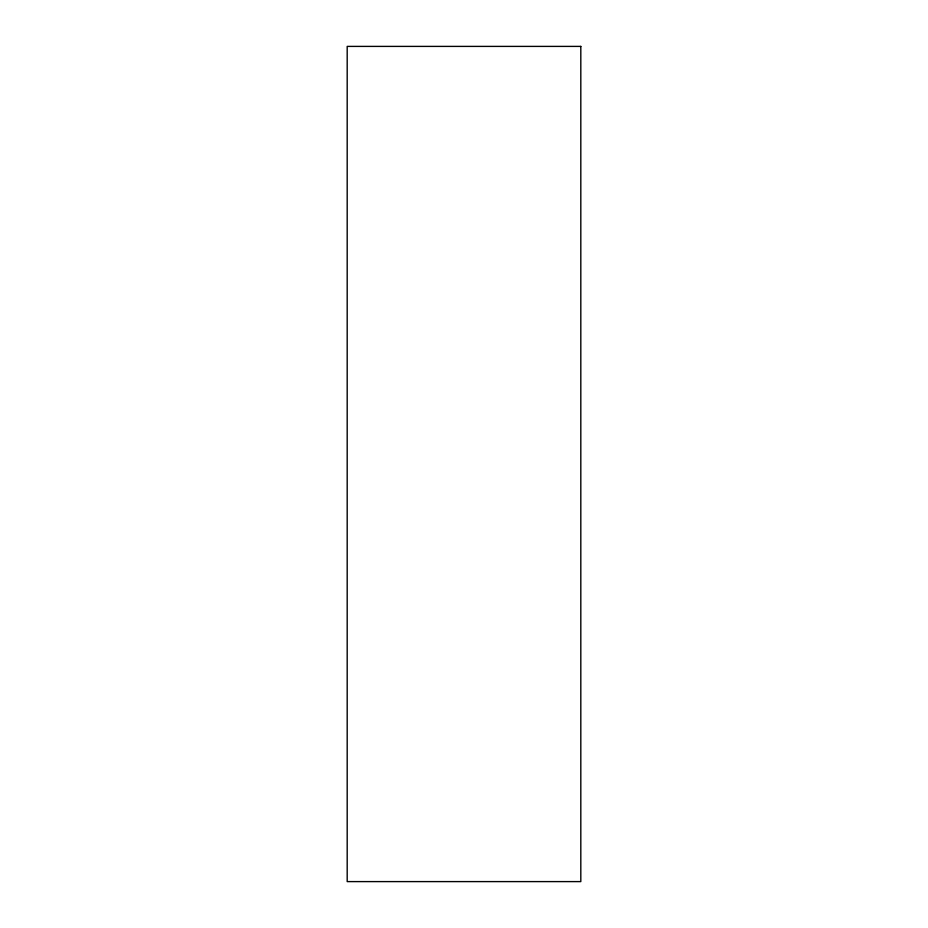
<?xml version="1.0" encoding="UTF-8"?>
<svg xmlns="http://www.w3.org/2000/svg" width="928" height="928" viewBox="0 0 928 928"><rect width="100%" height="100%" fill="white"/><g stroke="black" fill="none" stroke-linecap="round" stroke-linejoin="round"><path stroke-width="1.39" d="M580.812 46.4L347.188 46.4L347.188 881.6L580.812 881.6L580.812 46.4"/></g></svg>
